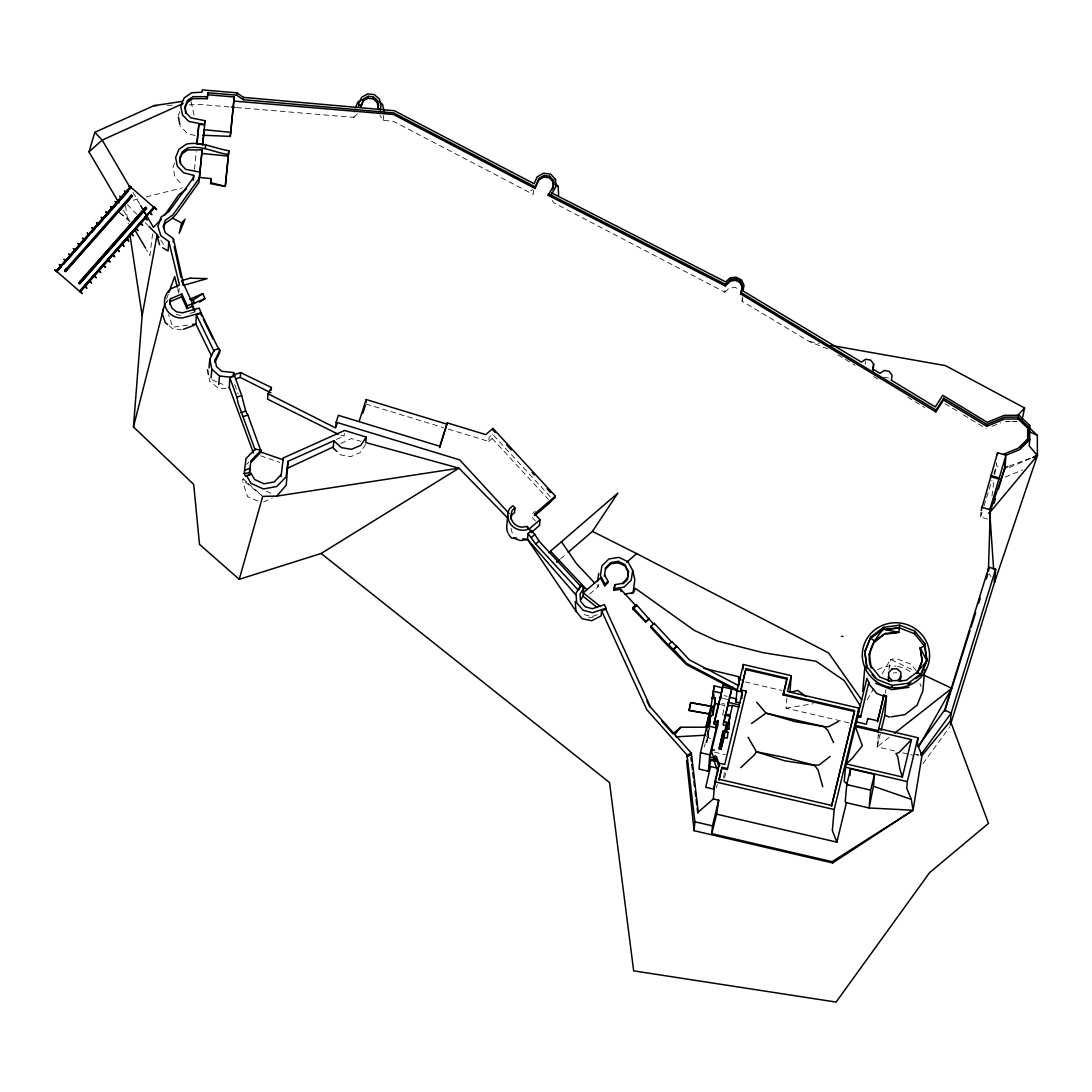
<?xml version="1.0" encoding="UTF-8"?>
<svg xmlns="http://www.w3.org/2000/svg" width="1092" height="1092" viewBox="0 0 1092 1092"><rect width="100%" height="100%" fill="white"/><g stroke="black" fill="none" stroke-linecap="round" stroke-linejoin="round"><path stroke-width="0.75" stroke-dasharray="5 3.75" d="M178.897 291.632L179.184 288.343M336.445 439.462L344.103 436.022L344.349 433.251M448.389 429.129L488.766 441.441L489.134 437.169L492.56 434.207L551.037 497.611M488.766 441.441L492.192 438.493L492.56 434.207M533.524 190.267L533.169 194.362L393.407 121.349L383.237 120.338L379.961 115.356M552.334 200.382L553.508 202.702L724.801 292.192L725.184 287.783M827.763 348.99L809.308 341.55L742.069 301.215L742.328 298.28M705.623 742.055L706.811 742.328L707.766 731.326M706.811 742.328L707.998 732.418M710.701 738.424L708.012 737.796L709.391 727.122M708.012 737.796L709.254 728.692M723.587 777.559L724.651 771.048M849.085 722.849L786.022 708.176L786.895 698.17M865.192 364.264L865.478 360.933M894.703 750.968L877.176 746.887L878.623 730.261M987.577 519.11L980.589 517.048L981.012 512.121M996.696 462.653L996.423 465.861L999.221 466.68M194.417 169.437L196.205 151.597M236.568 107.535L353.835 117.404L354.313 112.585M383.237 120.338L383.975 112.995M152.593 233.92L149.877 255.46L146.451 249.618M991.959 495.986L993.911 481.094M994.785 474.474L995.877 466.202M889.161 737.469L877.176 746.887L878.964 735.107M885.38 693.038L885.885 689.68M888.956 669.492L890.499 659.391L896.655 658.653L911.056 664.291L917.567 672.167M707.534 731.94L706.306 740.035L707.302 740.267M742.069 301.215L742.874 296.901M704.463 746.819L705.227 743.638M722.617 714.741L724.829 705.65L720.379 704.613M716.475 787.741L717.226 784.643M724.542 777.995L726.084 771.648M877.176 746.887L880.384 733.688M589.776 594.048L598.157 586.827L599.699 580.944M980.589 517.048L982.063 512.257M984.042 505.855L991.959 480.262M993.938 473.86L995.918 467.458M166.544 298.88L168.291 294.089M178.173 115.725L179.866 111.602M174.706 162.967L173.014 167.076L174.993 177.259L182.268 184.876M867.157 699.808L873.832 688.26M882.159 673.832L890.499 659.391L914.714 670.816M365.588 444.389L360.101 452.702L350.737 456.661L340.663 454.914L338.179 452.634M922.945 763.636L949.876 726.699M166.216 302.047L168.141 299.809M353.835 117.404L357.903 113.172M246.519 464.428L248.84 462.025M724.801 292.192L729.156 288.165L735.162 287.387L739.161 289.476M532.732 513.39L535.176 511.288M560.51 558.899L566.898 553.385M164.796 303.672L167.335 301.774M530.685 190.786L532.664 189.53M340.827 443.475L351.337 438.602L360.947 441.25M263.582 501.965L272.372 498.061M1009.267 467.54L1032.704 457.534M992.055 426.276L1000.654 422.863M1005.2 477.027L1022.781 469.874M1009.418 466.038L1031.189 457.862M597.461 614.673L591.591 616.639L584.52 614.7L582.65 612.489M190.09 313.39L194.867 312.039M133.169 200.218L139.721 198.567M146.26 196.929L182.268 187.838M786.022 708.176L813.39 703.712M588.506 617.785L594.826 616.83M187.619 325.129L172.823 327.218L168.55 314.66M893.379 672.89L896.723 672.768M1016.966 421.307L1006.36 421.512M167.363 105.351L174.092 105.201M189.244 104.846L201.01 104.559L231.49 107.112M1005.404 421.594L1016.884 421.539M226.18 388.383L218.373 388.315L209.664 381.081L208.435 374.597M181.818 329.88L172.495 328.637L168.891 325.621M883.524 377.136L888.588 377.982M809.308 341.55L819.273 343.311M176.153 314.578L180.644 315.383M915.546 754.272L918.768 754.9M745.181 681.954L781.585 690.431M724.133 695.618L727.231 696.341M723.436 698.484L728.091 699.562M721.867 703.439L724.965 704.163M902.674 752.825L909.049 754.299M910.632 754.668L913.827 755.418M708.367 729.811L707.698 734.739L708.708 734.971M714.455 752.183L725.334 754.722M195.086 135.517L187.428 133.524L180.139 125.908M365.779 403.944L443.543 427.654M341.127 435.121L344.103 436.022M260.619 455.801L279.648 462.407M257.903 501.037L247.57 496.683L242.724 481.9M212.066 379.77L216.735 381.777M218.291 382.446L226.071 385.776M266.38 491.195L272.317 493.993M945.003 403.671L957.78 411.425M963.458 414.878L986.172 428.665M837.905 354.845L855.145 365.301M873.682 376.549L879.36 380.002M907.739 397.229L924.747 407.562M915.997 754.135L918.345 755.732M119.574 212.681L126.617 218.25M119.656 212.844L132.514 223.928M245.168 481.995L261.466 495.331M243.42 479.088L247.051 482.323M248.253 483.401L261.52 495.277M127.368 204.682L136.91 214.278M145.25 222.672L147.638 225.075M492.192 438.493L548.375 499.413M532.364 517.676L535.435 520.993M160.797 240.076L164.414 245.495M989.243 573.914L991.004 576.726M132.992 192.506L139.844 204.149M123.287 210.224L129.293 220.434M596.996 584.684L598.157 586.827M234.671 384.589L238.138 394.075M511.029 528.378L512.653 534.657M177.641 288.697L178.76 293.27M191.127 101.692L194.226 116.052M125.498 205.61L128.269 223.915M877.599 669.683A29.948 28.952 5 0 1 896 666.161M897.501 666.379A29.948 28.952 5 0 1 910.387 671.798M919.983 683.633A29.948 28.952 5 0 1 921.157 686.745"/><path stroke-width="1.5" d="M988.397 570.843L990.43 507.562M281.026 476.535L283.306 457.944L344.581 430.466L366.23 437.073L360.742 445.386L351.378 449.331L341.291 447.597L333.865 440.745L288.042 461.288L286.24 485.162L276.754 496.109L262.722 496.355L239.23 579.306L199.495 544.376L193.707 484.452L133.47 426.89L142.137 315.452L157.166 234.657L148.826 226.262M202.743 135.217L230.289 136.418L233.838 101.065L393.502 114.51L535.053 188.466L535.189 186.882L393.652 112.926L243.393 99.741L236.636 95.154L236.827 92.82L202.293 89.926L202.075 92.192L191.578 92.779L184.166 97.939L180.781 106.156L182.46 114.865L188.698 121.389L204.654 124.611L198.84 124.461L196.874 143.967L202.662 144.554L205.05 120.693L190.882 117.881L186.241 113.049L184.985 106.566L187.51 100.464L193.011 96.642L207.466 96.669L207.289 98.676L192.834 98.635L187.333 102.471L184.807 108.572M243.393 99.741L243.598 97.406L236.827 92.82M163.513 228.078L165.097 223.423L172.577 218.127L176.372 213.936L198.908 182.446L199.427 177.436L211.097 178.597L210.579 183.606L225.266 186.404L228.829 150.696C214.482 148.539 201.269 141.127 186.418 144.13L179.006 149.29L175.621 157.507L177.314 166.216L183.552 172.741L193.721 175.389L193.489 177.668L169.096 211.439L161.015 217.158L157.89 226.372L160.879 235.667L168.864 241.591L168.045 250.914L162.653 247.788M173.15 241.946L173.423 238.684L165.274 232.705L163.268 226.44L165.37 220.229L172.85 214.933L199.276 178.242L202.143 149.945L187.647 149.904L182.091 153.767L179.566 159.923L180.194 163.186M169.806 304.177L170.516 298.771L181.804 293.966L187.264 305.815L187.019 308.613L192.369 306.333L192.615 303.521L183.347 283.415L173.423 238.752M187.019 308.613L181.559 296.765L181.804 293.966M193.298 180.248L193.721 175.389M197.87 134.999L198.143 131.914L197.079 142.383M198.84 124.461L198.021 133.593M199.713 174.147L199.891 172.14L185.667 169.328L180.999 164.442L179.73 157.917L182.268 151.761L187.824 147.898C202.047 145.195 214.646 152.648 228.446 154.518L228.31 156.088L201.829 153.453L202.143 149.945M204.873 122.7L205.05 120.693M236.636 95.154L207.862 92.765L207.685 94.772L234.207 96.97L233.838 101.065M170.516 298.771L169.82 302.675L171.853 308.067L176.399 311.78L182.378 312.844L199.154 308.094L201.297 313.336L196.328 314.742L195.918 324.638M209.022 367.949L209.787 359.268L214.182 350.177L219.042 348.553L219.847 350.204L219.629 352.689L214.919 362.407L215.138 359.923L219.847 350.204M230.289 136.418L234.207 96.97M211.056 377.832L211.807 369.151L209.787 359.268M214.182 350.177L214.087 351.337L196.328 314.742M219.042 348.553L218.946 349.713L201.297 313.336M218.728 384.671L219.492 375.989L211.807 369.151M215.138 359.923L216.503 366.612L221.703 371.253L233.579 372.563L234.603 376.044L229.784 377.668L229.293 388.411M233.579 372.563L233.36 375.047L240.663 372.59L271.389 387.483L271.157 390.158M235.858 378.856L240.24 377.382L240.663 372.59M250.696 462.749L260.947 452.102L261.111 450.245L255.241 449.044L245.973 458.667L244.198 473.518L245.495 475.894L246.915 476.235L250.996 483.333L263.377 488.957L276.767 486.5L286.063 476.89L288.042 461.288M271.389 387.483L268.018 393.775L267.554 399.126L338.151 434.22M283.306 457.944L283.142 459.814L260.947 452.102M333.865 440.745L333.237 448.061L336.95 451.487M555.337 496.082L534.684 513.882L534.548 515.356L555.2 497.556L555.337 496.082L492.942 428.419L485.749 434.616L447.283 422.891L439.68 447.611L439.789 446.259L338.356 415.329L336.159 422.208L335.654 427.968L268.018 393.775M361.029 106.047L363.308 100.928L367.881 98.321L368.059 96.328L373.3 96.847L377.259 100.3L378.528 105.405L378.064 109.528M378.31 107.767L377.081 102.293L373.123 98.84L373.3 96.847M365.916 402.47L366.161 399.535L447.16 424.228M366.23 437.073L365.752 442.56L458.981 468.154L508.599 518.946M492.942 428.419L492.806 429.893L495.113 432.405M507.739 515.56L506.715 527.149A15.097 14.592 5 0 0 507.862 532.732M510.756 518.959L511.779 515.014L514.537 512.639L514.946 507.944L512.94 505.76L509.486 508.736A15.097 14.592 5 0 0 528.405 529.238L531.354 530.671L534.875 534.493L539.025 541.113L580.767 586.377L578.391 590.24L535.708 543.966L528.037 533.524L531.354 530.671M535.053 188.466L538.779 180.03L543.912 177.068L544.048 175.484L549.549 176.235L553.207 180.262L553.494 186.05L548.17 195.318L725.293 285.954L730.671 280.972L735.612 280.344L740.007 282.637L742.191 286.991L740.881 294.089L935.844 411.889L943.515 400L943.679 398.171L986.895 424.419L1004.708 417.171L1018.304 417.117L1027.722 426.112L1027.695 440.745L1027.722 426.112M551.46 190.445L553.357 187.647L553.071 181.859L549.413 177.819L549.549 176.235M551.474 194.458L555.814 186.677L555.459 179.402L550.696 174.16L543.557 173.191L537.114 176.904L534.097 183.729L394.348 110.701L243.598 97.406M553.071 181.859L553.207 180.262M555.227 181.982L555.459 179.402M528.037 533.524L527.504 539.612L520.283 540.526L513.445 538.056M534.684 513.882L540.021 519.669L539.516 525.429L531.176 532.609M580.767 586.377L580.862 585.257L583.647 588.26L582.951 596.177L580.794 599.672M583.647 588.26L580.002 594.198L580.562 601.269L585.216 606.783L592.274 608.735L604.367 604.681L605.978 608.203L605.883 609.322L601.596 610.756L601.146 615.888L591.727 620.693L582.186 618.741L575.962 611.151L527.532 539.325L522.836 538.82M628.446 572.399L625.061 564.619L618.304 561.356L610.878 562.544L605.623 567.731L605.514 569.028L610.769 563.841L618.195 562.667L624.938 565.929L628.446 572.399L627.354 579.593L623.15 583.742M604.545 574.924L608.039 581.394L607.93 582.691L604.722 585.858L600.477 578.009L583.237 592.86L600.504 606.538M628.555 571.089L627.463 578.296L622.208 583.469L614.796 584.657L614.018 590.349L620.72 589.27L636.186 606.046L632.814 608.94L645.672 621.962L649.03 619.055L636.308 604.572L632.951 607.466L632.814 608.94M618.195 562.667L618.304 561.356M636.186 606.046L636.308 604.572M645.672 621.962L649.085 618.427M672.03 641.646L668.659 644.539L673.286 649.549L676.644 646.655L672.03 641.646L671.962 642.437L654.313 623.314L650.955 626.207L650.832 627.559L664.496 642.369L686.445 664.578L737.701 691.345M654.204 624.651L654.313 623.314M668.659 644.539L668.591 645.345L650.955 626.207M673.286 649.549L676.685 646.15L689.38 659.909L738.874 685.762M725.293 285.954L725.443 284.357L730.807 279.388L735.749 278.747L740.144 281.053L742.328 285.394L740.881 294.089M918.031 746.546L944.635 710.059L988.82 567.226L995.672 569.246L951.159 713.144L950.409 721.034L921.989 755.514L913.062 810.25L832.65 862.953L694.089 830.698L694.881 821.785L687.032 755.009L646.764 709.65L601.596 610.756M730.671 280.972L730.807 279.388M805.759 696.478L797.842 690.472L789.857 692.355L791.318 675.675L743.324 664.509L736.923 690.84L742.328 692.096L724.733 764.468L719.341 763.212L714.837 781.763L713.335 798.948L698.238 812.052L691.372 753.193L650.627 707.316L605.883 609.322M740.007 282.637L740.144 281.053M709.827 757.507L717.772 724.842L717.512 720.529L715.751 727.75L707.043 725.716L700.491 752.716L699.057 769.055L708.394 771.225L710.837 760.237L715.424 761.301M707.848 727.054L706.278 726.685L706.415 725.211L711.124 705.841L714.182 685.872L722.262 687.742L721.908 691.796M706.62 730.616L707.043 725.716M707.657 727.258L709.541 716.775M709.158 720.747L709.295 712.762L707.985 725.579L706.415 725.211M708.804 722.508L708.667 717.717M708.64 726.671L709.841 712.885M709.35 723.382L709.868 716.898M709.145 726.781L710.278 712.175L711.151 708.585L713.69 707.084L714.072 705.5L710.551 707.63M709.5 725.129L710.196 717.267M710.141 720.16L711.151 708.585M713.335 695.59L713.622 692.355M713.909 689.107L714.182 685.872M713.363 698.17L713.636 695.031L712.585 694.785M712.858 710.032L712.994 714.932L710.469 716.434L709.595 720.038M712.994 714.932L713.69 707.084M713.376 713.363L714.072 705.5M708.394 771.225L709.814 754.9L718.14 720.679M715.356 697.788L714.427 706.606L715.356 697.788L713.09 697.256L713.636 695.031M711.165 753.289L711.342 751.31L714.687 760.278L715.055 756.114L716.338 756.415L719.737 765.547M711.588 751.514L711.766 749.535L714.632 750.204M720.802 695.044L714.264 721.962L714.086 723.982L717.075 725.443M717.144 724.692L717.512 720.529M722.262 687.742L720.624 697.078L721.88 698.116M717.772 724.842L714.086 723.982L723.245 684.971L732.104 687.032L723.737 722.754M847.87 784.766L844.266 781.462L845.508 767.198L856.333 721.894L866.379 724.228L867.771 718.509L877.613 720.802L883.878 695.031L886.499 696.054L877.982 731.845L878.773 728.61L917.976 737.728L907.316 781.585L906.742 788.247L911.329 799.371L913.062 810.25L832.118 861.684L711.807 833.674L712.489 825.88L718.727 800.204L713.335 798.948M722.877 733.101L724.542 733.483L724.187 737.414L720.911 749.33L719.246 748.948L719.369 747.529L723.15 731.08L724.692 731.435L726.767 722.904L723.6 721.566L729.456 722.931L728.828 729.21L727.272 728.855L727.777 723.136L729.456 722.931M720.911 749.33L724.542 733.483M726.767 722.904L726.521 725.702L723.218 724.924L723.464 722.14M723.15 731.08L719.246 748.948M718.727 800.204L716.557 814.141L711.807 833.674M721.88 768.263L721.962 767.307L727.368 768.563L727.286 769.519L721.88 768.263L718.986 780.207M724.187 737.414L727.299 738.124L727.914 732.186L725.702 731.667L727.777 723.136M739.994 702.934L735.953 701.992L736.923 690.84M745.959 668.618L740.704 690.799L745.959 668.618L787.086 678.187L787.004 679.142L745.863 669.56M742.888 669.505L743.324 664.509M741.768 698.471L742.328 692.096M746.109 692.055L746.191 691.113L740.786 689.857M783.237 694.007L854.599 710.619L831.476 806.387L854.517 711.561L783.155 694.962L787.086 678.187M791.318 675.675L787.482 691.495L858.831 708.107L834.179 809.541L832.35 830.507L836.868 842.137L716.557 814.141M873.095 370.802L873.668 364.155L870.679 360.101L865.628 359.268L861.465 362.135L742.969 290.936L744.034 285.176L741.4 279.893L736.049 277.109L730.057 277.873L725.702 281.913L551.61 192.875M874.487 774.392L870.665 790.13L869.096 807.971L873.45 786.267L874.487 774.392L850.559 768.823L846.737 784.561L845.249 801.596L846.45 802.702L869.096 807.971L913.062 810.25M849.972 775.538L850.559 768.823M856.333 721.894L856.237 723.095L857.998 715.82M858.107 714.618L857.793 716.639L860.523 717.28L868.822 682.404L866.912 678.391L857.903 715.451L860.633 716.079L860.523 717.28M858.066 716.802L858.831 708.107M864.782 651.528L867.007 668.29L864.782 651.528L870.802 636.977L883.564 627.327L899.631 625.17L914.714 631.067L924.76 643.461L926.931 660.96L917.212 672.03L906.36 680.234L898.771 681.258M862.735 691.332L864.96 665.997M869.355 653.289L871.198 668.004C865.096 653.535 874.146 639.748 883.387 629.265L883.564 627.327M870.802 636.977L864.687 652.729M868.822 682.404L868.713 683.606L876.699 693.461L883.769 696.218L877.504 721.989M867.662 719.71L867.771 718.509M869.218 654.777L874.46 640.908L885.243 633.442L898.839 632.35L899.631 625.17M874.337 642.396L885.243 633.442M883.769 696.218L883.878 695.031M886.499 696.054L884.793 715.533L881.189 730.384M892.15 686.581L892.246 685.394L877.163 679.483L867.116 667.089M927.094 659.022L921.075 673.587L908.326 683.237L908.216 684.425L910.769 682.5M924.76 643.461L924.528 646.136L920.215 647.911L926.931 660.96L924.528 646.136L914.482 633.756L914.714 631.067M935.844 411.889L936.008 410.06L943.679 398.171M922.262 660.401L917.075 673.518L922.194 661.138L920.215 647.911L922.194 661.138M921.075 673.587L920.966 674.774L915.874 678.637M917.976 737.728L917.403 744.403L921.989 755.514M924.733 669.601L922.863 691.031L917.089 705.173L904.899 714.618L891.058 716.871M943.515 400L986.731 426.29L986.895 424.419M981.162 510.483L997.569 452.743L1005.964 455.228L1019.423 449.754L1029.756 439.612L1029.606 425.334L1019.068 415.288L1004.312 415.342L987.209 422.29L942.751 395.29L935.257 406.92L891.318 380.248L892.15 375.361L889.161 371.321L884.111 370.488L879.947 373.355L872.836 369.041L873.668 364.155M988.738 513.076L989.529 513.308L989.843 509.664L1005.964 455.228L1004.817 468.332L998.388 489.134M997.406 454.627L997.569 452.743M988.478 571.184L988.82 567.226M995.672 569.246L994.525 582.35L950.368 725.074M1027.558 427.982L1018.14 419L1018.304 417.117M1029.196 430.03L1029.606 425.334M1029.756 439.612L1029.21 445.877L1037.4 455.528L994.525 582.35L994.293 579.033M202.648 145.168L204.177 129.702L230.644 132.337M207.289 98.676L207.862 92.765M199.427 177.436L201.829 153.453M205.31 148.239L205.692 144.417M210.579 183.606L211.097 178.597M228.132 157.93L225.266 186.404L210.688 182.651M228.446 154.518L228.829 150.696M358.449 107.262L358.858 103.453L361.602 97.311L367.499 93.939L374.324 94.622L379.443 99.085L380.903 105.651L380.453 109.76M360.838 107.507L363.486 98.935L368.059 96.328M614.018 590.349L614.796 584.657M1004.572 469.546L1005.418 461.479M244.198 473.518L249.467 472.659L249.931 468.345L244.526 470.393M249.467 472.659L250.86 460.879L261.111 450.245M597.488 581.463L598.703 573.423M604.422 576.235L605.623 567.731M604.722 585.858L605.118 584.275L600.423 575.593L601.883 565.915L608.94 558.954L618.905 557.357L627.968 561.752L632.678 570.433L631.217 580.111L624.16 587.073L614.182 588.656M729.101 721.362L730.057 716.475L724.105 715.083M163.309 308.927L162.326 313.595L165.288 322.604L167.69 324.611M728.241 723.764L732.418 705.514L739.025 707.043M1022.153 419.505L1024.624 407.998L945.522 365.643L830.903 345.372M710.551 766.57L705.732 787.291L713.649 789.134L718.099 770.01M181.627 222.973L179.17 233.306L185.094 219.219L181.627 222.973L172.577 218.127M688.875 710.223L709.336 713.963L689.052 710.482L690.731 702.566L711.192 706.306M689.052 710.482L690.731 702.566M706.278 726.685L709.104 715.11M707.398 727.463L708.066 722.535M708.38 726.89L709.554 722.071M722.085 689.762L723.245 684.971M723.805 722.003L731.995 688.315M724.788 732.8L725.484 729.961M727.914 732.186L722.986 731.722M735.953 701.992L736.691 698.935L729.101 697.16M721.962 767.307L719.068 779.251L831.558 805.432M727.286 769.519L746.191 691.113M783.155 694.962L786.622 680.726M836.868 842.137L846.45 802.702M902.388 777.013L911.479 739.639L855.377 726.576L862.298 745.727L852.429 758.094L846.3 763.963L902.388 777.013L899.89 769.137L897.788 756.742L895.945 753.548L898.771 752.729L911.479 739.639M133.47 426.89L164.796 303.672M726.671 731.053L727.272 728.855M728.828 729.21L727.258 728.35M119.001 202.935L88.984 151.856L94.827 132.337L153.904 105.665L182.405 101.365M944.867 711.124L951.76 688.301L923.518 674.979M250.669 474.733L251.092 473.341L254.654 479.538L264.018 483.797L274.16 481.941L281.19 474.665M993.938 503.535L995.413 498.73M989.529 513.308L1004.763 467.785L1007.861 466.612M952.265 686.691L970.051 630.398M971.075 627.19L975.647 612.708M978.705 603.057L980.22 598.239M986.322 578.937L987.851 574.105M336.09 426.59L336.978 423.832M359.172 421.348L366.161 399.535M362.79 413.295L365.288 405.501M439.789 446.259L447.283 422.891M168.864 292.492L174.679 276.522L177.273 287.182M926.262 662.489L920.966 674.774L917.212 672.03M535.189 186.882L538.916 178.433L544.048 175.484M355.31 107.862L358.026 101.802L362.066 99.481M918.768 746.655L951.76 688.301L894.484 733.292M580.862 585.257L575.948 593.256L576.699 602.743L582.937 610.141L592.424 612.748L605.978 608.203M568.168 552.293L592.437 531.381L617.854 493.12L548.88 552.566M548.17 195.318L549.563 193.243M164.51 215.356L178.788 194.799L186.514 188.93M920.501 755.173L951.159 713.144L944.635 710.059M64.592 270.748L66.011 268.878L66.953 269.683L65.547 271.567L64.592 270.748L131.49 195.099L132.432 195.918L65.547 271.567M78.761 282.964L144.103 208.831L145.673 207.316L146.615 208.135L79.716 283.784L78.761 282.964L145.673 207.316M79.716 283.784L146.615 208.135M674.72 734.575L680.794 727.258L706.77 727.176M1029.265 427.695L1037.345 435.394L1037.4 455.528L989.775 512.53L993.611 569.055M56.429 271.198L130.439 186.514L131.245 187.769L128.965 185.722M56.934 271.799L56.484 270.857L130.808 186.828M60.879 265.533L59.241 264.4L61.493 266.366L60.77 265.288L56.77 270.884L61.097 266.12M65.697 260.783L61.411 265.629L65.738 260.865M66.066 260.374L70.352 255.528M70.707 255.119L74.993 250.273L70.748 255.214M75.348 249.863L79.634 245.018M88.93 234.521L84.644 239.366L88.971 234.603M89.285 234.111L93.571 229.265M93.926 228.856L98.212 224.01L93.967 228.951M102.866 218.755L98.567 223.614L102.907 218.85M112.148 208.258L107.862 213.104L112.189 208.354M112.503 207.849L116.789 203.003L112.544 207.944M117.158 202.607L121.444 197.748M130.726 187.251L126.44 192.096L130.767 187.333M66.107 260.469L70.393 255.61M75.389 249.959L79.675 245.113M84.33 239.858L80.03 244.704L84.275 239.776L83.347 238.889M89.326 234.207L93.612 229.361M107.548 213.595L103.262 218.441L107.507 213.513L106.566 212.626L107.33 213.008M117.199 202.689L121.485 197.843M126.126 192.588L121.84 197.434L125.798 191.769L126.508 192.834L124.324 190.977M58.053 270.529L61.439 266.707M63.691 264.155L87.333 237.414M91.837 232.337L95.209 228.501M97.461 225.962L103.098 219.601M105.337 217.049L127.86 191.578M66.953 269.683L132.432 195.918M146.669 216.776L80.248 291.892L79.798 290.95L154.122 206.92L155.719 208.709M80.085 290.977L84.371 286.118M89.012 280.876L84.726 285.722L89.066 280.958M93.666 275.621L89.38 280.467L93.707 275.703M94.021 275.211L98.307 270.366L94.062 275.307M98.662 269.956L102.948 265.11M103.303 264.714L107.603 259.869M112.244 254.613L107.958 259.459L112.285 254.695M116.885 249.358L112.599 254.204L116.926 249.454M117.24 248.949L121.526 244.103M121.894 243.707L126.181 238.848M130.822 233.606L126.535 238.452L130.863 233.688M135.463 228.351L131.177 233.197L135.504 228.433M140.472 222.7L144.758 217.84M145.113 217.445L149.399 212.599L145.154 217.526M154.04 207.344L149.754 212.189L154.081 207.425M80.126 291.059L84.412 286.213M98.703 270.052L102.989 265.206M103.358 264.796L107.644 259.951M117.281 249.044L121.567 244.198M121.935 243.789L126.222 238.943M140.513 222.782L144.799 217.936M80.085 291.537L154.477 207.234M150.041 212.954L154.477 207.671L156.647 209.568L154.504 207.289M242.656 479.948L243.42 479.088M1017.812 415.342L1024.624 407.998M161.452 219.246L153.44 227.286L140.691 205.61M631.927 593.038L633.196 591.796L634.834 579.756L632.678 570.433M605.118 584.275L608.039 581.394M1027.859 438.861L1018.331 448.198L1003.125 454.381M1020.556 447.747L1026.494 441.905M1035.148 457.739L1037.4 455.528L1034.288 456.702M131.49 195.099L129.934 196.574L130.876 197.393M740.772 767.635L754.135 755.104L756.442 751.801L785.803 757.712L814.591 765.328L819.218 764.946L830.152 756.401M88.984 151.856L102.198 140.09L183.183 103.522M514.946 507.944L512.189 510.319L510.838 515.574A11.998 11.602 5 0 0 521.526 527.177L527.095 526.467L529.306 528.91L540.021 519.669M534.807 515.574L550.668 501.897M531.558 537.346L534.875 534.493M535.708 543.966L539.025 541.113M556.688 562.189L559.24 559.991M626.631 562.284L636.677 553.617L828.569 652.92L861.724 699.986M680.794 727.258L672.972 733.769L661.738 721.129M914.482 633.756L899.399 627.845L883.387 629.265L870.706 638.165L874.46 640.908M246.915 476.235L251.092 473.341M751.528 723.505L766.011 713.144L824.16 726.685L828.637 726.712L838.697 721.321M190.745 299.536L193.107 299.972L202.771 293.68L205.037 298.594L199.508 302.184M239.23 579.306L321.144 553.467L458.981 468.154L276.754 496.109M287.442 468.25L333.333 446.956M170.284 301.569L181.559 296.765M189.558 299.317L202.771 293.68M187.264 305.815L192.615 303.521M205.037 298.594L191.823 304.218L194.936 311.261M1032.704 457.534L1037.4 455.528M687.032 755.009L691.372 753.193M686.882 756.742L691.209 754.913M986.731 426.29L1004.544 419.055L1018.14 419M183.388 329.293L194.349 325.225M234.657 375.498L229.825 377.122L219.492 375.989M255.159 450L238.302 403.726L236.868 397.174L241.701 395.55L234.603 376.044M240.868 412.721L245.7 411.097L247.857 415.042L261.015 451.201M243.025 416.666L247.857 415.042M201.351 312.64L182.678 317.936A16.79 16.244 5 0 1 171.553 288.438L179.47 285.053L168.864 241.591M245.495 475.894L249.372 475.02M192.561 324.433L195.85 323.969L211.575 356.06M886.54 629.565L899.399 627.845M885.175 634.193L898.839 632.35L883.387 629.265M892.246 685.394L908.326 683.237M909.035 687.305L891.809 689.625L875.634 683.292M624.46 593.939L633.374 592.874L635.367 588.356L694.212 630.357L717.144 640.977L762.653 652.579L815.983 661.233L844.334 680.657L860.592 706.251M675.948 736.841L705.336 735.203M153.904 105.665L157.262 105.596M727.873 705.596L732.418 705.514M725.661 714.687L730.207 714.605M231.49 107.112L234.876 107.398M367.881 98.321L373.123 98.84M358.722 104.818L361.097 105.05M378.119 109.323L380.507 109.555M513.472 537.796L516.598 538.138M543.912 177.068L549.413 177.819M690.908 702.825L709.636 706.046M841.468 636.254L842.969 636.54M723.068 687.005L731.927 689.066M712.899 691.14L720.979 693.024M855.486 725.388L878.091 730.644M711.807 697.979L715.11 698.743M727.859 702.252L739.229 704.9M714.427 703.234L718.891 704.272M714.264 721.962L717.321 722.672M845.508 767.198L907.316 781.585M719.369 747.529L721.034 747.911M846.737 784.561L870.665 790.13M700.491 752.716L709.814 754.9M709.636 756.974L714.864 758.189M709.459 759.063L715.97 760.578M709.363 766.243L718.468 768.413M714.837 781.763L834.179 809.541M694.881 821.785L712.489 825.88M703.794 668.263L738.41 676.63L739.284 684.534M990.567 475.389L998.962 477.873M990.458 476.562L998.852 479.047M981.449 507.193L989.843 509.664M336.159 422.208L459.705 459.896L509.077 513.431M873.45 786.267L911.329 799.371M891.277 681.517L879.879 677.054L871.334 666.516M884.82 715.274L889.53 717.116M1029.06 431.599L1037.345 435.394M592.437 531.381L636.677 553.617M240.24 377.382L270.925 392.833M129.388 186.022L130.549 186.746M124.747 191.277L125.908 192.001M120.093 196.519L121.253 197.256M115.452 201.774L116.612 202.511M111.889 207.576L110.388 206.729M111.971 207.767L111.22 207.371L112.162 208.176M107.248 212.831L105.692 211.875L107.931 213.841L107.576 213.09M101.515 217.526L103.29 219.096L101.092 217.226M101.925 217.881L102.675 218.263M96.874 222.782L98.649 224.351L96.451 222.481M97.284 223.123L98.034 223.519M92.233 228.037L93.393 228.774M87.592 233.292L88.752 234.016M84.098 239.271L82.473 238.138L84.453 240.131M78.296 243.789L80.071 245.359L77.873 243.489M78.706 244.144L79.457 244.526M73.655 249.044L74.734 249.604M74.065 249.385L74.816 249.781M69.014 254.3L70.079 254.845M69.41 254.641L70.161 255.023M64.36 259.555L65.438 260.101M64.769 259.896L65.52 260.278M55.078 270.052L56.238 270.789M725.443 284.357L548.307 193.721M741.018 292.492L936.008 410.06M737.796 690.158L686.54 663.39L673.327 649.058M554.995 184.575L558.176 186.486L558.599 195.195M582.951 596.177L597.201 607.452M321.144 553.467L609.527 782.514L633.66 970.856L836.09 1002.074L929.606 872.644L988.492 823.382L950.409 721.034M75.061 249.85L75.416 250.614L73.232 248.744M60.128 265.151L61.07 265.957M56.839 271.621L54.655 269.751M144.103 208.831L145.045 209.65M80.194 281.094L81.136 281.913M80.248 291.892L56.77 271.444L131.081 187.415L154.559 207.862L154.122 206.92M378.869 101.269L382.541 104.477L384.125 111.52M149.836 212.49L151.952 214.728M135.899 228.242L136.213 228.897M135.899 228.678L138.056 230.576M131.258 233.497L133.415 235.831L131.286 233.552M132.501 234.971L131.067 232.978M126.617 238.752L128.774 241.086L126.645 238.807M118.973 251.078L116.967 248.935L117.636 249.904M117.322 249.699L119.438 251.488M112.681 254.504L114.837 256.838M108.04 259.76L110.142 261.984M103.385 265.001L105.555 267.349L103.412 265.069M104.627 266.489L103.208 264.482M94.103 275.512L96.26 277.846M89.448 280.767L91.619 283.101M84.807 286.008L86.923 288.247M79.798 290.95L82.323 293.611L80.153 291.714M81.409 292.738L79.989 290.745M94.827 132.337L102.198 140.09L130.426 188.138M594.676 583.005L576.508 563.704L561.465 541.714M550.491 551.173L586.841 589.748M506.674 444.935L511.302 449.945M532.091 472.495L534.411 475.006M547.119 488.779L550.586 492.547M649.03 619.055L653.166 623.532M632.951 607.466L645.727 621.321M149.863 212.544L151.474 214.319M146.833 219.56L144.826 217.417L147.311 219.97M142.192 224.815L140.185 222.672L142.656 225.225M140.663 223.232L141.796 224.461M137.551 230.071L135.722 227.723M126.727 238.984L127.86 240.226L126.426 238.233M123.614 245.823L121.608 243.68L124.079 246.232M112.708 254.559L114.319 256.333M112.79 254.736L113.923 255.978M108.067 259.814L109.678 261.575M100.396 272.085L98.389 269.942L100.86 272.495M98.853 270.502L99.986 271.731M94.13 275.566L95.741 277.341M89.489 280.821L91.1 282.596M84.835 286.077L86.459 287.838M555.023 183.006L558.176 186.486M527.532 539.325L575.552 594.512M756.688 702.238L766.011 713.144L794.744 721.539L824.16 726.685L827.777 730.248L833.537 742.587M872.044 674.487L875.047 678.2M738.41 676.63L741.004 680.057M157.166 234.657L158.982 237.374M134.439 229.197L145.591 248.171M144.977 212.885L146.096 214.824M748.143 737.318L756.442 751.801L785.039 760.878L814.591 765.328L818.004 769.969L822.781 786.718M200.45 313.158L201.924 316.202M203.399 319.246L212.995 339.011M646.887 700.941L649.795 706.988M527.095 526.467L528.405 529.238M130.439 186.514L130.904 187.619M121.608 198.116L119.67 196.219M116.967 203.371L115.029 201.474M112.585 208.599L111.862 207.521L112.326 208.627M102.566 218.031L103.03 219.123M97.925 223.273L98.389 224.379M93.584 229.184L91.81 227.737M89.094 234.889L87.155 232.992M79.893 244.39L80.248 245.154M79.347 244.28L79.893 245.564M75.239 249.645L75.607 250.409M74.884 250.054L75.239 250.819M70.516 255.897L68.578 253.999M65.875 261.138L63.937 259.254M149.659 211.971L150.136 213.145M145.004 217.212L145.495 218.4M140.363 222.468L140.854 223.642M121.785 243.475L122.277 244.649M112.49 253.986L112.981 255.159M107.849 259.241L108.34 260.415M98.567 269.738L99.044 270.912M93.912 274.993L94.403 276.167M89.271 280.248L89.762 281.422M84.63 285.49L85.121 286.677M193.107 299.972L194.799 303.644M192.369 306.333L194.253 310.619M832.118 861.684L832.65 862.953M253.48 453.084L229.184 387.114M715.055 756.114L719.027 766.761M713.417 759.336L717.935 771.402M229.784 377.668L236.868 397.174M245.7 411.097L241.701 395.55M157.057 235.899L159.541 244.745M174.215 246.778L180.985 277.341M185.121 110.196L185.749 113.431M178.446 117.172L179.866 124.447M207.521 369.738L208.435 374.597M129.784 233.893L142.137 315.452M690.977 757.616L691.386 760.987M691.809 764.345L692.424 769.382M692.833 772.74L693.461 777.791M693.87 781.149L694.485 786.185M695.099 791.222L695.727 796.273M696.136 799.631L696.751 804.668M697.174 808.025L697.788 813.076M620.72 589.27L620.993 591.605M686.568 760.401L694.089 830.698M575.225 601.446L575.962 611.151M900.422 676.071L900.641 680.93M888.315 676.508L888.533 681.367M512.189 538.424A15.097 14.592 5 0 1 508.476 534.002M140.104 223.096L135.817 227.941L140.158 223.191M892.055 668.986L888.656 672.549L888.874 677.395L892.573 680.712L897.597 680.521L900.982 676.972L900.777 672.112L897.078 668.809L892.055 668.986M190.104 278.187L181.709 280.562L183.169 285.421L207.139 278.637L190.104 278.187M875.811 681.244A33.647 32.542 5 0 0 929.347 659.295A33.647 32.542 5 0 0 882.664 625.307A33.647 32.542 5 0 0 875.811 681.244"/></g></svg>
